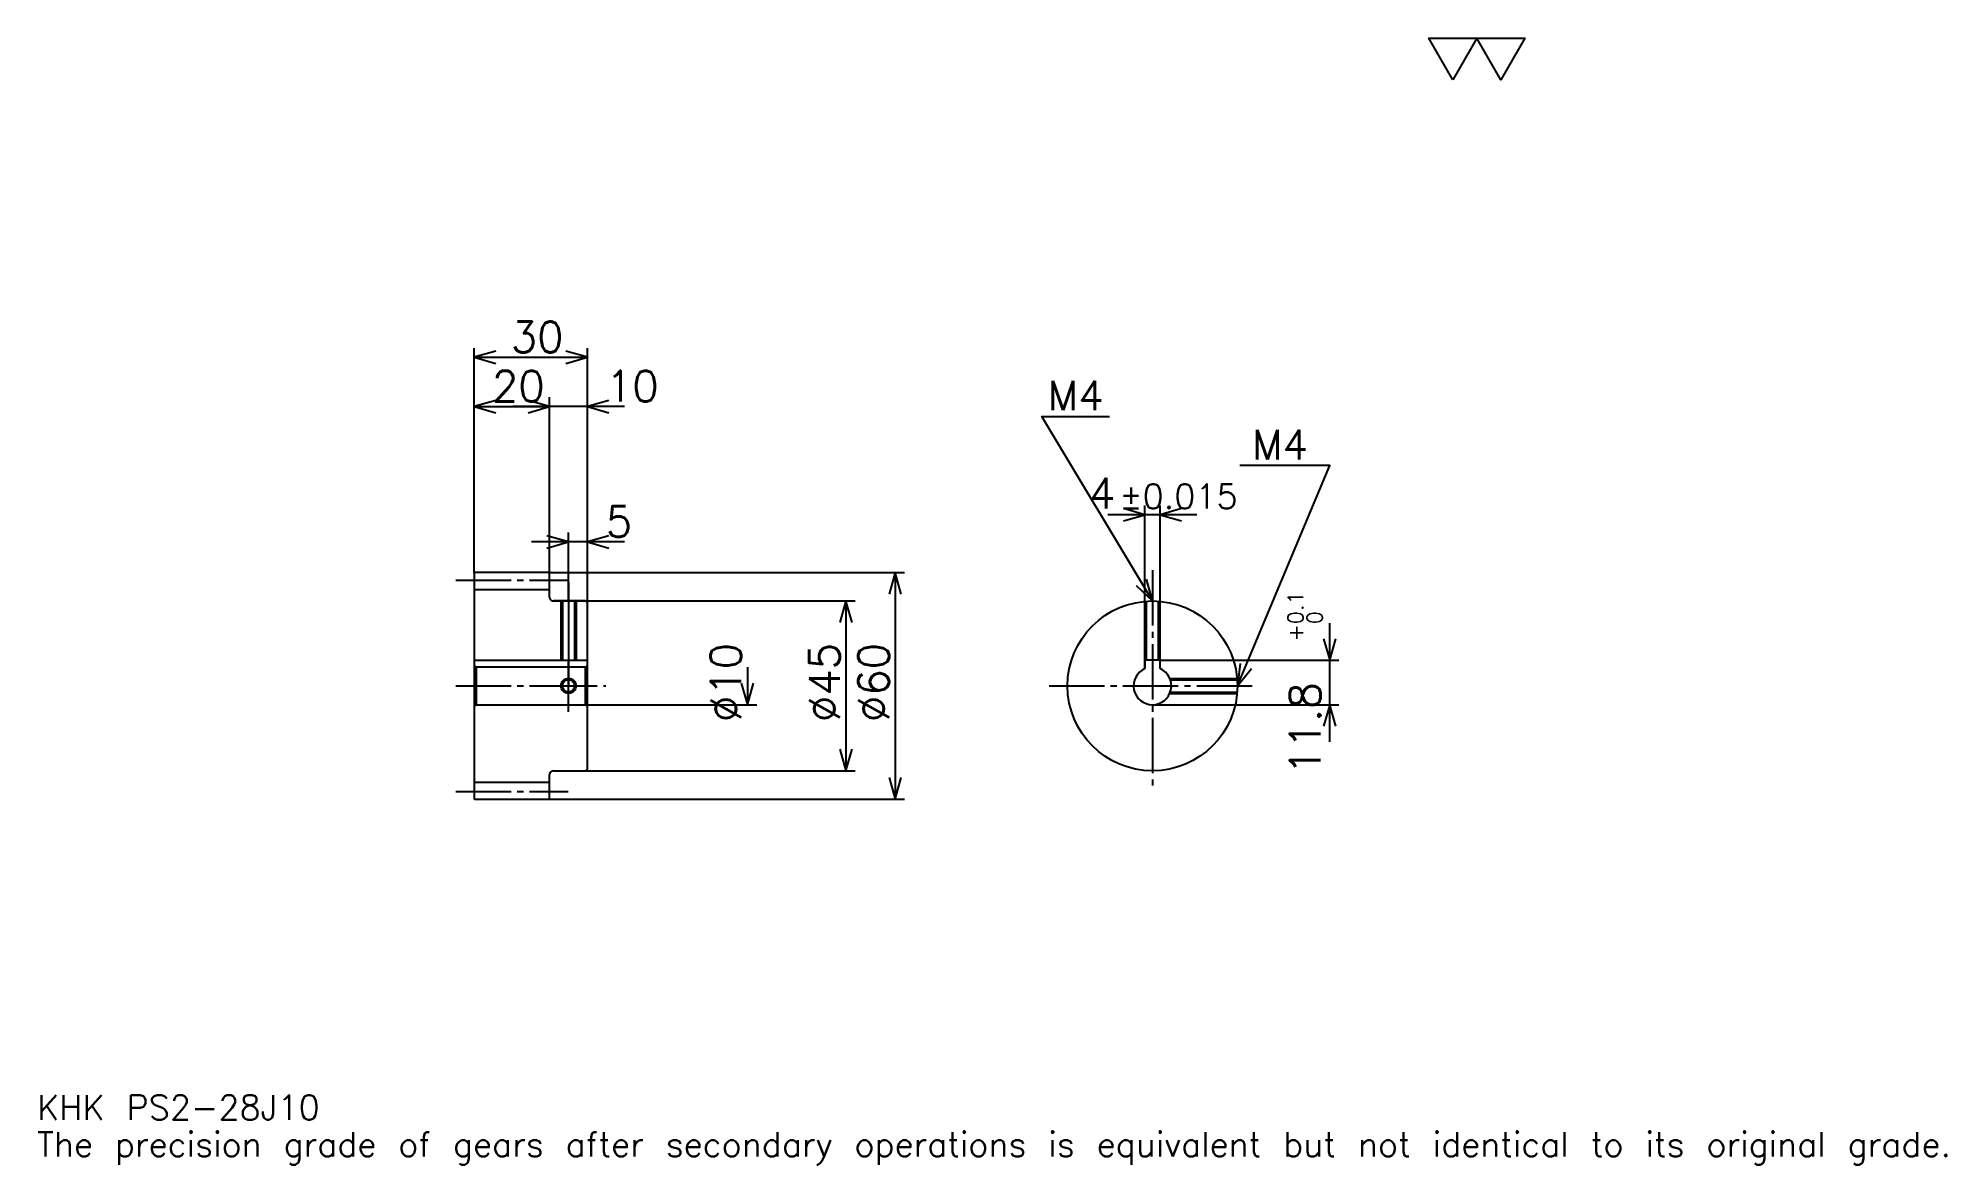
# Model space of a CAD drawing. Extents: x 17 to 522, y 6 to 304.
import ezdxf

# ---------------------------------------------------------------- set-up
doc = ezdxf.new("R2010")
doc.units = 0
doc.linetypes.add('DASHDOT', pattern=[19.565218, 14.673913, -1.630435, 1.630435, -1.630435])
doc.layers.get('0').update_dxf_attribs({"linetype": 'CONTINUOUS'})
doc.layers.add('DASHDOT', color=6, linetype='DASHDOT')
doc.styles.add('KANJI', font='TXT', dxfattribs={"bigfont": 'BIGFONT'})

msp = doc.modelspace()

# ---------------------------------------------------------------- linework, layer by layer
at = {"color": 5}
for p, q in [((132.065216, 162.880432), (132.065216, 222.391296)), ((132.065216, 219.945648), (162.065216, 219.945648)), ((162.065216, 162.880432), (162.065216, 222.391296)), ((152.065216, 162.880432), (152.065216, 209.347839)), ((132.065216, 206.902176), (152.065216, 206.902176)), ((171.847824, 206.902176), (142.282608, 206.902176)), ((323.521729, 178.206512), (299.956543, 178.206512)), ((309.739136, 139.680435), (309.739136, 180.652176)), ((313.739136, 139.680435), (313.739136, 180.652176)), ((157.065216, 162.880432), (157.065216, 173.478256)), ((171.847824, 171.032608), (147.282608, 171.032608)), ((132.065216, 162.780426), (132.065216, 162.880432)), ((151.96521, 162.880432), (162.065216, 162.880432)), ((152.065216, 162.780426), (152.065216, 162.880432)), ((157.065216, 155.380432), (157.065216, 162.880432)), ((157.065216, 155.380432), (157.065216, 162.880432)), ((162.065216, 162.880432), (246.032608, 162.880432)), ((162.065216, 154.880432), (162.065216, 162.880432)), ((243.586945, 162.880432), (243.586945, 102.880432)), ((153.065216, 155.380432), (162.065216, 155.380432)), ((162.065216, 155.380432), (232.989136, 155.380432)), ((230.543488, 155.380432), (230.543488, 110.380432)), ((358.695679, 118.097824), (358.695679, 149.463043)), ((204.456512, 137.880432), (204.456512, 127.880432)), ((313.739136, 139.680435), (361.141296, 139.680435)), ((162.065216, 127.880432), (206.902176, 127.880432)), ((311.739136, 127.880432), (361.141296, 127.880432)), ((153.065216, 110.380432), (162.065216, 110.380432)), ((162.065216, 110.380432), (232.989136, 110.380432)), ((151.96521, 102.880432), (162.065216, 102.880432)), ((162.065216, 102.880432), (246.032608, 102.880432))]:
    msp.add_line(p, q, dxfattribs=at)
at = {"color": 4}
for p, q in [((132.065216, 158.380432), (152.065216, 158.380432)), ((132.065216, 139.680435), (162.065216, 139.680435)), ((132.565216, 137.880432), (132.565216, 127.880432)), ((161.565216, 137.880432), (162.065216, 138.380432)), ((161.565216, 127.880432), (162.065216, 127.380432)), ((132.065216, 107.380432), (152.065216, 107.380432))]:
    msp.add_line(p, q, dxfattribs=at)
at = {"color": 7}
msp.add_lwpolyline([(391.304352, 293.478271), (384.945648, 304.5), (410.380432, 304.5), (404.021729, 293.478271), (397.663055, 304.5), (391.304352, 293.478271)], dxfattribs=at)
at = {"color": 5}
for points in [[(137.771744, 221.57608), (132.065216, 219.945648), (137.771744, 218.315216)], [(156.358688, 218.315216), (162.065216, 219.945648), (156.358688, 221.57608)], [(137.771744, 208.532608), (132.065216, 206.902176), (137.771744, 205.271744)], [(146.358688, 205.271744), (152.065216, 206.902176), (146.358688, 208.532608)], [(146.358688, 205.271744), (152.065216, 206.902176), (146.358688, 208.532608)], [(167.771729, 208.532608), (162.065216, 206.902176), (167.771729, 205.271744)], [(311.739136, 155.380432), (282.391296, 204.293472), (300.32608, 204.293472)], [(334.239136, 132.880432), (358.695648, 191.25), (334.891296, 191.25)], [(304.032593, 176.57608), (309.739136, 178.206512), (304.032593, 179.83696)], [(319.445679, 179.83696), (313.739136, 178.206512), (319.445679, 176.57608)], [(151.358688, 169.402176), (157.065216, 171.032608), (151.358688, 172.66304)], [(167.771729, 172.66304), (162.065216, 171.032608), (167.771729, 169.402176)], [(245.217377, 157.173904), (243.586945, 162.880432), (241.956512, 157.173904)], [(307.40506, 159.434875), (311.739136, 155.380432), (310.201233, 161.112579)], [(232.17392, 149.673904), (230.543488, 155.380432), (228.913055, 149.673904)], [(357.065247, 145.386948), (358.695679, 139.680435), (360.326111, 145.386948)], [(334.940613, 138.773697), (334.239136, 132.880432), (337.948151, 137.513565)], [(202.82608, 133.58696), (204.456512, 127.880432), (206.086945, 133.58696)], [(360.326111, 122.173912), (358.695679, 127.880432), (357.065247, 122.173912)], [(228.913055, 116.086952), (230.543488, 110.380432), (232.17392, 116.086952)], [(241.956512, 108.586952), (243.586945, 102.880432), (245.217377, 108.586952)]]:
    msp.add_lwpolyline(points, dxfattribs=at)
at = {"color": 4}
for points in [[(152.065216, 156.380432), (152.065216, 162.780426), (151.96521, 162.880432), (132.165222, 162.880432), (132.065216, 162.780426), (132.065216, 127.380432)], [(153.065216, 110.380432), (161.565216, 110.380432), (162.065216, 110.880432), (162.065216, 154.880432), (161.565216, 155.380432), (153.065216, 155.380432)], [(155.065216, 155.380432), (155.065216, 139.680435)], [(155.445221, 155.380432), (155.445221, 139.680435)], [(158.685211, 155.380432), (158.685211, 139.680435)], [(159.065216, 155.380432), (159.065216, 139.680435)], [(309.739136, 137.463013), (309.739136, 155.291367)], [(310.119141, 139.680435), (310.119141, 155.322037)], [(313.359131, 139.680435), (313.359131, 155.322037)], [(313.739136, 137.463013), (313.739136, 155.291367)], [(132.065216, 127.380432), (132.565216, 127.880432), (161.565216, 127.880432), (161.565216, 137.880432), (132.565216, 137.880432), (132.065216, 138.380432)], [(313.739136, 137.463013), (313.739136, 139.680435), (309.739136, 139.680435), (309.739136, 137.463013)], [(316.321716, 134.880432), (334.150085, 134.880432)], [(316.469421, 134.500427), (334.180725, 134.500427)], [(132.065216, 127.380432), (132.065216, 102.980431), (132.165222, 102.880432), (151.96521, 102.880432), (152.065216, 102.980431), (152.065216, 109.380432)], [(316.321716, 130.880432), (334.150085, 130.880432)], [(316.469421, 131.260437), (334.180725, 131.260437)]]:
    msp.add_lwpolyline(points, dxfattribs=at)
for centre, radius in [((311.739136, 132.880432), 22.5), ((157.065216, 132.880432), 1.62)]:
    msp.add_circle(centre, radius, dxfattribs=at)
at = {"color": 7}
msp.add_circle((157.065216, 132.880432), 2, dxfattribs=at)
at = {"color": 4}
for centre, radius, start, end in [((153.065216, 156.380432), 1, 180, 270), ((311.739136, 132.880432), 5, 113.57817801, 66.42182199), ((153.065216, 109.380432), 1, 90, 180)]:
    msp.add_arc(centre, radius, start, end, dxfattribs=at)
at = {"layer": 'DASHDOT', "color": 7}
for p, q in [((311.739136, 163.532608), (311.739136, 105.489128)), ((127.173912, 160.880432), (156.956512, 160.880432)), ((157.065216, 155.380432), (157.065216, 132.880432)), ((127.173912, 132.880432), (166.956512, 132.880432)), ((284.347839, 132.880432), (339.130432, 132.880432)), ((127.173912, 104.880432), (156.956512, 104.880432))]:
    msp.add_line(p, q, dxfattribs=at)
for points in [[(157.065216, 160.271729), (157.065216, 134.789124)], [(157.065216, 125.989128), (157.065216, 139.771744)], [(150.17392, 132.880432), (163.956512, 132.880432)]]:
    msp.add_lwpolyline(points, dxfattribs=at)

# ---------------------------------------------------------------- texts
at = {"color": 7, "style": 'KANJI'}
for s, height, p in [('30', 8.152174, (141.766296, 221.25)), ('20', 8.152174, (136.766296, 208.206512)), ('10', 8.152174, (166.956512, 208.206512)), ('M4', 7.826087, (284.021729, 205.92392)), ('M4', 7.826087, (338.152161, 192.880432)), ('4', 8.152174, (294.911438, 179.83696)), ('%%p0.015', 6.521739, (302.981079, 179.83696)), ('5', 8.152174, (166.956512, 172.33696)), ('KHK PS2-28J10', 6.521739, (16.304348, 17.934782)), ('The precision grade of gears after secondary operations is equivalent but not identical to its original grade.', 6.521739, (16.304348, 8.152174))]:
    msp.add_text(s, height=height, dxfattribs=at).set_placement(p)
for s, height, p in [('0.1', 4.076087, (351.684814, 149.206711)), ('0', 4.076087, (356.739136, 149.206711)), ('+', 4.076087, (351.684814, 144.641495)), ('%%c10', 8.152174, (202.82608, 123.301628)), ('%%c45', 8.152174, (228.913055, 123.301628)), ('%%c60', 8.152174, (241.956512, 123.301628)), ('11.8', 8.152174, (356.25, 109.355667))]:
    msp.add_text(s, height=height, rotation=90, dxfattribs=at).set_placement(p)

doc.saveas('drawing.dxf')
